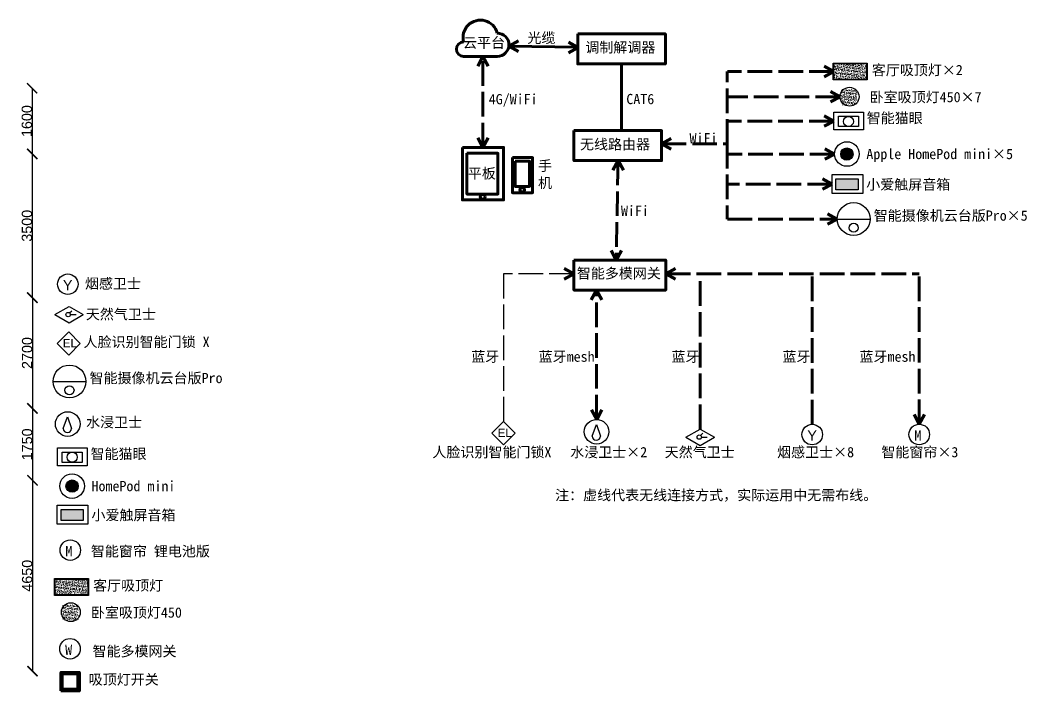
# Model space of a CAD drawing. Header units: millimetres. Extents: x -17843 to 96660, y -635 to 15967.
# Drawn here: x 8482 to 32991, y -479 to 15859 of the extents above; entities that cross this region are included whole.
import ezdxf

# ---------------------------------------------------------------- set-up
doc = ezdxf.new("R2010")
doc.units = ezdxf.units.MM
doc.header["$LTSCALE"] = 50
doc.linetypes.add('ACAD_ISO02W100', pattern=[15, 12, -3])
for name, color, linetype in [('标注', 7, 'Continuous'), ('系统图', 7, 'Continuous'), ('门', 7, 'Continuous')]:
    doc.layers.add(name, color=color, linetype=linetype)
doc.styles.get("Standard").update_dxf_attribs({"font": 'arial.ttf'})
doc.dimstyles.new('ISO-25', dxfattribs={"dimtxt": 2.5, "dimasz": 250, "dimexe": 1.25, "dimexo": 0.625, "dimtad": 1, "dimtxsty": 'Standard', "dimblk": 'ARCHTICK', "dimcen": 2.5, "dimadec": 0, "dimazin": 0, "dimtfac": 1, "dimtmove": 0, "dimatfit": 3, "dimfxl": 1, "dimarcsym": 0})

# ---------------------------------------------------------------- blocks, each defined once
blk = doc.blocks.new('_ArchTick')
at = {"color": 0, "linetype": 'ByBlock', "const_width": 0.15}
blk.add_lwpolyline([(-0.5, -0.5), (0.5, 0.5)], dxfattribs=at)
blk = doc.blocks.new('*D12')
at = {"layer": 'Defpoints', "color": 0, "transparency": 16777216}
for p in [(8774, 14200), (8774, 12600), (8774, 12600)]:
    blk.add_point(p, dxfattribs=at)
at = {"layer": '标注', "color": 0, "lineweight": -2, "transparency": 16777216}
for p, q in [((8774, 14200), (8774, 12600)), ((8775, 14200), (8775, 14200)), ((8775, 12600), (8775, 12600))]:
    blk.add_line(p, q, dxfattribs=at)
at = {"layer": '标注', "color": 0, "lineweight": -2, "transparency": 16777216, "xscale": 250, "yscale": 250, "zscale": 250}
for p, rotation in [((8774, 14200), 90), ((8774, 12600), 270)]:
    blk.add_blockref('_ArchTick', p, dxfattribs=dict(at, rotation=rotation))
at = {"layer": '标注', "color": 0, "transparency": 16777216, "insert": (8646, 13400), "char_height": 250, "attachment_point": 5, "rotation": 90}
blk.add_mtext('1600', dxfattribs=at)
blk = doc.blocks.new('*D13')
at = {"layer": 'Defpoints', "color": 0, "transparency": 16777216}
for p in [(8774, 12600), (8778, 9100), (8778, 9100)]:
    blk.add_point(p, dxfattribs=at)
at = {"layer": '标注', "color": 0, "lineweight": -2, "transparency": 16777216}
for p, q in [((8775, 12600), (8779, 12600)), ((8778, 12600), (8778, 9100)), ((8778, 9100), (8779, 9100))]:
    blk.add_line(p, q, dxfattribs=at)
at = {"layer": '标注', "color": 0, "lineweight": -2, "transparency": 16777216, "xscale": 250, "yscale": 250, "zscale": 250}
for p, rotation in [((8778, 12600), 90), ((8778, 9100), 270)]:
    blk.add_blockref('_ArchTick', p, dxfattribs=dict(at, rotation=rotation))
at = {"layer": '标注', "color": 0, "transparency": 16777216, "insert": (8649, 10850), "char_height": 250, "attachment_point": 5, "rotation": 90}
blk.add_mtext('3500', dxfattribs=at)
blk = doc.blocks.new('*D14')
at = {"layer": 'Defpoints', "color": 0, "transparency": 16777216}
for p in [(8782, 9100), (8782, 6400), (8782, 6400)]:
    blk.add_point(p, dxfattribs=at)
at = {"layer": '标注', "color": 0, "lineweight": -2, "transparency": 16777216}
for p, q in [((8782, 9100), (8783, 9100)), ((8782, 9100), (8782, 6400)), ((8782, 6400), (8783, 6400))]:
    blk.add_line(p, q, dxfattribs=at)
at = {"layer": '标注', "color": 0, "lineweight": -2, "transparency": 16777216, "xscale": 250, "yscale": 250, "zscale": 250}
for p, rotation in [((8782, 9100), 90), ((8782, 6400), 270)]:
    blk.add_blockref('_ArchTick', p, dxfattribs=dict(at, rotation=rotation))
at = {"layer": '标注', "color": 0, "transparency": 16777216, "insert": (8653, 7750), "char_height": 250, "attachment_point": 5, "rotation": 90}
blk.add_mtext('2700', dxfattribs=at)
blk = doc.blocks.new('*D15')
at = {"layer": 'Defpoints', "color": 0, "transparency": 16777216}
for p in [(8782, 6400), (8782, 4650), (8782, 4650)]:
    blk.add_point(p, dxfattribs=at)
at = {"layer": '标注', "color": 0, "lineweight": -2, "transparency": 16777216}
for p, q in [((8782, 6400), (8783, 6400)), ((8782, 6400), (8782, 4650)), ((8782, 4650), (8783, 4650))]:
    blk.add_line(p, q, dxfattribs=at)
at = {"layer": '标注', "color": 0, "lineweight": -2, "transparency": 16777216, "xscale": 250, "yscale": 250, "zscale": 250}
for p, rotation in [((8782, 6400), 90), ((8782, 4650), 270)]:
    blk.add_blockref('_ArchTick', p, dxfattribs=dict(at, rotation=rotation))
at = {"layer": '标注', "color": 0, "transparency": 16777216, "insert": (8653, 5525), "char_height": 250, "attachment_point": 5, "rotation": 90}
blk.add_mtext('1750', dxfattribs=at)
blk = doc.blocks.new('*D16')
at = {"layer": 'Defpoints', "color": 0, "transparency": 16777216}
for p in [(8782, 4650), (8782, 0), (8782, 0)]:
    blk.add_point(p, dxfattribs=at)
at = {"layer": '标注', "color": 0, "lineweight": -2, "transparency": 16777216}
for p, q in [((8782, 4650), (8783, 4650)), ((8782, 4650), (8782, 0)), ((8782, 0), (8783, 0))]:
    blk.add_line(p, q, dxfattribs=at)
at = {"layer": '标注', "color": 0, "lineweight": -2, "transparency": 16777216, "xscale": 250, "yscale": 250, "zscale": 250}
for p, rotation in [((8782, 4650), 90), ((8782, 0), 270)]:
    blk.add_blockref('_ArchTick', p, dxfattribs=dict(at, rotation=rotation))
at = {"layer": '标注', "color": 0, "transparency": 16777216, "insert": (8653, 2325), "char_height": 250, "attachment_point": 5, "rotation": 90}
blk.add_mtext('4650', dxfattribs=at)
blk = doc.blocks.new('长方形嵌入式吸顶灯')
h = blk.add_hatch()
h.set_pattern_fill('AR-CONC', color=251, scale=0.103125, style=0)
h.set_pattern_definition([(50, (-179047.00133, 624173.324), (0.7396745633, -0.0647131392), [0.07734375, -0.85078125]), (355, (-179047.0013, 624173.324), (-0.1430873128, 0.7756981379), [0.061875, -0.680625]), (100.4514, (-179046.9397, 624173.3186), (0.5965877999, 0.71098452775), [0.0657320709, -0.723052803]), (46.1842, (-179047.0013, 624173.5302), (1.1005923314, -0.1706914835), [0.116015625, -1.276171875]), (96.6356, (-179046.9096, 624173.516), (0.9638709151, 1.0045590544), [0.0985981095, -1.0845790312]), (351.1842, (-179047.0013, 624173.5302), (0.963870131, 1.0045598072), [0.0928125, -1.0209375]), (21, (-179046.8982, 624173.47866), (0.6155603975, -0.415200731), [0.07734375, -0.85078125]), (326, (-179046.8982, 624173.47866), (0.250918936, 0.74781098395), [0.061875, -0.680625]), (71.4514, (-179046.8469, 624173.44406), (0.8664795857, 0.3326095747), [0.0657320709, -0.723052803]), (37.5, (-179047.00133, 624173.32397), (0.0125398508, 0.34329678676), [0, -0.672375, 0, -0.6909375, 0, -0.683203125]), (7.5, (-179047.00133, 624173.32397), (0.27129046049, 0.40673707788), [0, -0.3939375, 0, -0.65690625, 0, -0.260390625]), (327.5, (-179047.2313, 624173.32397), (0.5505043873, -0.02325971148), [0, -0.2578125, 0, -0.804375, 0, -1.06734375]), (317.5, (-179047.33443, 624173.32397), (0.60141073713, 0.10323326303), [0, -0.33515625, 0, -0.5341875, 0, -0.75796875])])
h.paths.add_polyline_path([(-3.87, 1.94), (-3.87, -1.91), (-3.73, -1.91), (3.97, 1.94)])
h.paths.add_polyline_path([(-3.73, -1.91), (4.1, -1.91), (4.1, 1.94), (3.97, 1.94)])
at = {"color": 0}
blk.add_lwpolyline([(-4.01, 2.07), (4.24, 2.07), (4.24, -2.05), (-4.01, -2.05)], close=True, dxfattribs=at)
at = {"color": 251}
blk.add_lwpolyline([(-3.87, 1.94), (4.1, 1.94), (4.1, -1.91), (-3.87, -1.91)], close=True, dxfattribs=at)

msp = doc.modelspace()

# ---------------------------------------------------------------- hatches: boundary and pattern name
h = msp.add_hatch()
h.set_pattern_fill('AR-CONC', color=256, scale=10.3125, style=0)
h.set_pattern_definition([(50, (-17876066.88, 62430684.03), (73.96745633, -6.47131392), [7.734375, -85.078125]), (355, (-17876066.88, 62430684.03), (-14.30873128, 77.56981379), [6.1875, -68.0625]), (100.4514, (-17876060.72, 62430683.49), (59.65877999, 71.098452775), [6.57320709, -72.3052803]), (46.1842, (-17876066.88, 62430704.66), (110.05923314, -17.06914835), [11.6015625, -127.6171875]), (96.6356, (-17876057.71, 62430703.23), (96.38709151, 100.45590544), [9.85981095, -108.45790312]), (351.1842, (-17876066.88, 62430704.66), (96.3870131, 100.45598072), [9.28125, -102.09375]), (21, (-17876056.57, 62430699.5), (61.55603975, -41.5200731), [7.734375, -85.078125]), (326, (-17876056.57, 62430699.5), (25.0918936, 74.781098395), [6.1875, -68.0625]), (71.4514, (-17876051.44, 62430696.04), (86.64795857, 33.26095747), [6.57320709, -72.3052803]), (37.5, (-17876066.883, 62430684.032), (1.25398508, 34.329678676), [0, -67.2375, 0, -69.09375, 0, -68.3203125]), (7.5, (-17876066.883, 62430684.032), (27.129046049, 40.673707788), [0, -39.39375, 0, -65.690625, 0, -26.0390625]), (327.5, (-17876089.88, 62430684.032), (55.05043873, -2.325971148), [0, -25.78125, 0, -80.4375, 0, -106.734375]), (317.5, (-17876100.19, 62430684.03), (60.141073713, 10.323326303), [0, -33.515625, 0, -53.41875, 0, -75.796875])])
h.paths.add_polyline_path([(28467.887, 14175.817), (28467.887, 13790.817), (28852.887, 14175.817)], flags=17)
h.paths.add_polyline_path([(28467.887, 13790.817), (28852.887, 13790.817), (28852.887, 14175.817)], flags=17)
h = msp.add_hatch()
h.set_pattern_fill('AR-CONC', color=256, scale=10.3125, style=0)
h.set_pattern_definition([(50, (-17895025.05, 62418127.975), (73.96745633, -6.47131392), [7.734375, -85.078125]), (355, (-17895025.05, 62418127.975), (-14.30873128, 77.56981379), [6.1875, -68.0625]), (100.4514, (-17895018.89, 62418127.435), (59.65877999, 71.098452775), [6.57320709, -72.3052803]), (46.1842, (-17895025.05, 62418148.6), (110.05923314, -17.06914835), [11.6015625, -127.6171875]), (96.6356, (-17895015.88, 62418147.18), (96.38709151, 100.45590544), [9.85981095, -108.45790312]), (351.1842, (-17895025.05, 62418148.6), (96.3870131, 100.45598072), [9.28125, -102.09375]), (21, (-17895014.74, 62418143.443), (61.55603975, -41.5200731), [7.734375, -85.078125]), (326, (-17895014.74, 62418143.44), (25.0918936, 74.781098395), [6.1875, -68.0625]), (71.4514, (-17895009.61, 62418139.98), (86.64795857, 33.26095747), [6.57320709, -72.3052803]), (37.5, (-17895025.05, 62418127.975), (1.25398508, 34.329678676), [0, -67.2375, 0, -69.09375, 0, -68.3203125]), (7.5, (-17895025.05, 62418127.975), (27.129046049, 40.673707788), [0, -39.39375, 0, -65.690625, 0, -26.0390625]), (327.5, (-17895048.048, 62418127.975), (55.05043873, -2.325971148), [0, -25.78125, 0, -80.4375, 0, -106.734375]), (317.5, (-17895058.36, 62418127.975), (60.141073713, 10.323326303), [0, -33.515625, 0, -53.41875, 0, -75.796875])])
h.paths.add_polyline_path([(9509.72, 1619.759), (9509.72, 1234.759), (9894.72, 1619.759)], flags=17)
h.paths.add_polyline_path([(9509.72, 1234.759), (9894.72, 1234.759), (9894.72, 1619.759)], flags=17)
at = {"layer": '门'}
h = msp.add_hatch(color=256, dxfattribs=at)
h.dxf.hatch_style = 1
h.paths.add_polyline_path([(28459.876, 12597.899, 1), (28759.876, 12597.899, 1)])
h = msp.add_hatch(color=256, dxfattribs=at)
h.dxf.hatch_style = 1
h.paths.add_polyline_path([(28880.594, 11722.473), (28880.594, 11995.091), (28341.831, 11995.091), (28341.831, 11722.473)])
h = msp.add_hatch(color=256, dxfattribs=at)
h.dxf.hatch_style = 1
h.paths.add_polyline_path([(9596.324, 4508.896, 1), (9896.324, 4508.896, 1)])
h = msp.add_hatch(color=256, dxfattribs=at)
h.dxf.hatch_style = 1
h.paths.add_polyline_path([(10017.042, 3668.799), (10017.042, 3941.417), (9478.279, 3941.417), (9478.279, 3668.799)])

# ---------------------------------------------------------------- linework, layer by layer
at = {"layer": '系统图', "color": 7, "lineweight": 100}
for p, q in [((22057.411, 15197.411), (20379.146, 15225.059)), ((19277.215, 14977.319), (20099.084, 14977.319)), ((23123.49, 14791.926), (23123.49, 13168.923)), ((28292.453, 14608.179), (28056.666, 14736.013)), ((28292.453, 14608.179), (28056.666, 14480.345)), ((28445.05, 13993.169), (28209.262, 14121.004)), ((28445.05, 13993.169), (28209.262, 13865.335)), ((28289.959, 13400.804), (28054.172, 13528.638)), ((28289.959, 13400.804), (28054.172, 13272.97)), ((19750.125, 12759.836), (19622.291, 12995.623)), ((19750.125, 12759.836), (19877.959, 12995.623)), ((24097.048, 12845.406), (24332.835, 12973.24)), ((24097.048, 12845.406), (24332.835, 12717.572)), ((28309.876, 12597.899), (28074.089, 12725.733)), ((28309.876, 12597.899), (28074.089, 12470.064)), ((23039.701, 12438.793), (22911.867, 12203.006)), ((23039.701, 12438.793), (23167.535, 12203.006)), ((28248.447, 11865.956), (28012.66, 11993.79)), ((28248.447, 11865.956), (28012.66, 11738.122)), ((28374.694, 11014.861), (28138.907, 11142.695)), ((28374.694, 11014.861), (28138.907, 10887.026)), ((22994.743, 10013.074), (22866.909, 10248.861)), ((22994.743, 10013.074), (23122.577, 10248.861)), ((21964.889, 9680.255), (21729.102, 9808.089)), ((24200.306, 9680.255), (24436.094, 9808.089)), ((21964.889, 9680.255), (21729.102, 9552.421)), ((24200.306, 9680.255), (24436.094, 9552.421)), ((22515.133, 9283.106), (22387.299, 9047.318)), ((22515.133, 9283.106), (22642.967, 9047.318)), ((22519.618, 6132.949), (22391.783, 6368.737)), ((22519.618, 6132.949), (22647.452, 6368.737)), ((30371.319, 6015.57), (30243.485, 6251.358)), ((30371.319, 6015.57), (30499.154, 6251.358))]:
    msp.add_line(p, q, dxfattribs=at)
at = {"layer": '系统图', "color": 7, "linetype": 'ACAD_ISO02W100', "lineweight": 100}
msp.add_line((19750.125, 12759.836), (19750.125, 14977.319), dxfattribs=at)
at = {"layer": '系统图', "linetype": 'ACAD_ISO02W100', "lineweight": 100}
for p, q in [((25695.53, 12845.406), (25695.53, 14608.179)), ((28292.453, 14608.179), (25702.678, 14608.179)), ((28445.05, 13993.169), (25702.678, 13993.169)), ((28289.959, 13400.804), (25702.678, 13400.804)), ((24097.048, 12845.406), (25695.53, 12845.406)), ((25695.53, 12845.406), (25695.53, 11014.861)), ((28309.876, 12597.899), (25702.678, 12597.899)), ((23039.701, 12438.793), (22994.746, 10013.235)), ((28248.447, 11865.956), (25702.678, 11865.956)), ((25702.678, 11014.861), (28374.694, 11014.861)), ((24200.306, 9680.255), (30371.319, 9680.255)), ((25036.35, 5899.352), (25036.35, 9680.255)), ((27765.149, 6013.932), (27765.149, 9680.255)), ((30371.319, 6015.57), (30371.319, 9680.255)), ((22515.133, 6132.983), (22515.133, 9283.106))]:
    msp.add_line(p, q, dxfattribs=at)
at = {"layer": '系统图', "linetype": 'ACAD_ISO02W100'}
for p, q in [((21964.889, 9680.255), (20249.5, 9680.255)), ((20249.5, 9680.255), (20249.5, 6080.248))]:
    msp.add_line(p, q, dxfattribs=at)
at = {"layer": '系统图', "color": 7, "lineweight": 100}
for points in [[(22057.411, 15522.055), (24189.57, 15522.055), (24189.57, 14791.926), (22057.411, 14791.926)], [(21964.889, 13168.923), (24097.048, 13168.923), (24097.048, 12438.793), (21964.889, 12438.793)], [(19359.704, 12616.544), (20113.628, 12616.544), (20113.628, 11623.504), (19359.704, 11623.504)], [(20532.45, 12421.067), (20885.24, 12421.067), (20885.24, 11807.703), (20532.45, 11807.703)], [(21964.889, 10013.235), (24200.306, 10013.235), (24200.306, 9283.106), (21964.889, 9283.106)], [(9473.85, -479.318), (9923.85, -479.318), (9923.85, -29.318), (9473.85, -29.318)], [(9508.412, -62.327), (9887.905, -62.327), (9887.905, -441.355), (9508.412, -441.355)]]:
    msp.add_lwpolyline(points, close=True, dxfattribs=at)
for points in [[(20614.934, 15097.224), (20379.146, 15225.059), (20614.934, 15352.893)], [(21830.045, 15320.679), (22065.832, 15192.845), (21830.045, 15065.011)], [(19622.291, 14741.532), (19750.125, 14977.319), (19877.959, 14741.532)]]:
    msp.add_lwpolyline(points, dxfattribs=at)
at = {"layer": '系统图', "lineweight": 100}
for points in [[(19250.424, 12759.836), (20249.827, 12759.836), (20249.827, 11479.661), (19250.424, 11479.661)], [(20467.089, 12510.31), (20955.927, 12510.31), (20955.927, 11653.244), (20467.089, 11653.244)]]:
    msp.add_lwpolyline(points, close=True, dxfattribs=at)
at = {"layer": '系统图', "color": 7, "lineweight": 100}
for centre, radius in [((20705.578, 11726.139), 55.532), ((19744.094, 11554.452), 59.26)]:
    msp.add_circle(centre, radius, dxfattribs=at)
for centre, radius, start, end in [((19688.149, 15434.778), 424.607, 14.5794456, 194.5794456), ((20099.084, 15259.49), 282.171, 270, 90), ((19277.215, 15152.607), 175.288, 90, 270)]:
    msp.add_arc(centre, radius, start, end, dxfattribs=at)
at = {"layer": '门'}
for p, q in [((28374.694, 11014.861), (29174.694, 11014.861)), ((9325.051, 8685.188), (9671.462, 8885.188)), ((9671.462, 8885.188), (10017.872, 8685.188)), ((9325.051, 8685.188), (9671.462, 8485.188)), ((9671.462, 8485.188), (10017.872, 8685.188)), ((9683.552, 8728.639), (9741.348, 8781.245)), ((9703.681, 8687.193), (9843.049, 8687.193)), ((9282.988, 7058.427), (10082.988, 7058.427)), ((9532.652, 5913.328), (9636.705, 6196.747)), ((9636.705, 6196.747), (9732.652, 5913.328)), ((22407.237, 5725.294), (22511.29, 6008.713)), ((22511.29, 6008.713), (22607.237, 5725.294)), ((24689.94, 5699.352), (25036.35, 5899.352)), ((25036.35, 5899.352), (25382.76, 5699.352)), ((24689.94, 5699.352), (25036.35, 5499.352)), ((25036.35, 5499.352), (25382.76, 5699.352)), ((25048.44, 5742.803), (25106.237, 5795.409)), ((25068.569, 5701.357), (25207.938, 5701.357))]:
    msp.add_line(p, q, dxfattribs=at)
for points in [[(28289.959, 13617.27), (29012.454, 13617.27), (29012.454, 13184.338), (28289.959, 13184.338)], [(28402.398, 13517.82), (28889.761, 13517.82), (28889.761, 13267.503), (28402.398, 13267.503)], [(28248.447, 12095.529), (28995.53, 12095.529), (28995.53, 11636.383), (28248.447, 11636.383)], [(28341.831, 11995.091), (28880.594, 11995.091), (28880.594, 11722.473), (28341.831, 11722.473)], [(9380.459, 7984.024), (9663.301, 8266.867), (9946.144, 7984.024), (9663.301, 7701.181)], [(19966.658, 5797.406), (20249.5, 6080.248), (20532.343, 5797.406), (20249.5, 5514.563)], [(9393.888, 5436.894), (10116.383, 5436.894), (10116.383, 5003.962), (9393.888, 5003.962)], [(9506.326, 5337.444), (9993.689, 5337.444), (9993.689, 5087.126), (9506.326, 5087.126)], [(9384.894, 4041.855), (10131.977, 4041.855), (10131.977, 3582.71), (9384.894, 3582.71)], [(9478.279, 3941.417), (10017.042, 3941.417), (10017.042, 3668.799), (9478.279, 3668.799)]]:
    msp.add_lwpolyline(points, close=True, dxfattribs=at)
for centre, radius in [((28675.161, 13993.169), 230.112), ((28646.079, 13392.661), 123.089), ((28609.876, 12597.899), 300), ((28609.876, 12597.899), 150), ((28774.694, 11014.861), 400), ((28774.694, 10801.066), 110.433), ((9642.122, 9426.665), 250), ((9650.947, 8687.193), 52.734), ((9682.988, 7058.427), 400), ((9682.988, 6844.633), 110.433), ((9640.548, 6021.016), 300), ((22515.133, 5832.983), 300), ((27765.149, 5763.932), 250), ((30371.319, 5765.57), 250), ((25015.836, 5701.357), 52.734), ((9750.008, 5212.285), 123.089), ((9746.324, 4508.896), 300), ((9746.324, 4508.896), 150), ((9702.345, 2948.48), 250), ((9716.993, 1437.112), 230.112), ((9696.248, 546.978), 250)]:
    msp.add_circle(centre, radius, dxfattribs=at)
for centre in [(9632.652, 5913.328), (22507.237, 5725.294)]:
    msp.add_arc(centre, 100, 180, 0, dxfattribs=at)

# ---------------------------------------------------------------- block references
at = {"xscale": 100, "yscale": 100, "zscale": 100}
for p in [(28679.646, 14607.069), (9721.478, 2051.012)]:
    msp.add_blockref('长方形嵌入式吸顶灯', p, dxfattribs=at)

# ---------------------------------------------------------------- texts
at = {"layer": '门', "attachment_point": 1}
for s, width, insert, char_height in [('{\\fSimSun|b0|i0|c134|p2;云平台}', 1868.49629, (19263.542, 15434.778), 250), ('{\\fSimSun|b0|i0|c134|p2;光缆}', 1868.49629, (20831.816, 15553.883), 250), ('{\\fSimSun|b0|i0|c134|p2;调制解调器}', 1868.49629, (22240.06, 15321.356), 250), ('{\\fSimSun|b0|i0|c134|p2;客厅吸顶灯×2}', 2823.7067, (29216.263, 14769.191), 250), ('{\\fSimSun|b0|i0|c134|p2;4G/WiFi}', 1868.49629, (19890, 14059.416), 250), ('{\\fSimSun|b0|i0|c134|p2;CAT6}', 1868.49629, (23239.806, 14062.216), 250), ('{\\fSimSun|b0|i0|c134|p2;卧室吸顶灯450×7}', 2966.79332, (29162.998, 14110.323), 250), ('{\\fSimSun|b0|i0|c134|p2;智能猫眼}', 2525.64623, (29092.015, 13600.406), 250), ('{\\fSimSun|b0|i0|c134|p2;无线路由器}', 1868.49629, (22112.256, 12959.288), 250), ('{\\fSimSun|b0|i0|c134|p2;WiFi}', 1868.49629, (24778.123, 13108.608), 250), ('{\\fSimSun|b0|i0|c134|p2;Apple HomePod mini×5}', 3800.66739, (29083.157, 12723.64), 250), ('{\\fSimSun|b0|i0|c134|p2;平板}', 1868.49629, (19380.781, 12250.41), 250), ('{\\fSimSun|b0|i0|c134|p2;手机}', 250, (21091.034, 12437.553), 250), ('{\\fSimSun|b0|i0|c134|p2;小爱触屏音箱}', 2525.64623, (29081.062, 11981.076), 250), ('{\\fSimSun|b0|i0|c134|p2;WiFi}', 1868.49629, (23109.066, 11340.991), 250), ('{\\fSimSun|b0|i0|c134|p2;智能摄像机云台版Pro×5}', 4037.49314, (29262.989, 11223.253), 250), ('{\\fSimSun|b0|i0|c134|p2;智能多模网关}', 2324.23059, (22034.553, 9817.435), 250), ('{\\fSimSun|b0|i0|c134|p2;烟感卫士}', 1868.49629, (10058.449, 9567.864), 250), ('Y', 493.19087, (9523.234, 9528.176), 250), ('{\\fSimSun|b0|i0|c134|p2;天然气卫士}', 2525.64623, (10081.217, 8820.783), 250), ('EL', 493.19087, (9521.88, 8092.603), 200), ('{\\fSimSun|b0|i0|c134|p2;人脸识别智能门锁 X}', 3438.32011, (10025.904, 8146.38), 250), ('{\\fSimSun|b0|i0|c134|p2;蓝牙}', 1868.49629, (19464.114, 7787.708), 250), ('{\\fSimSun|b0|i0|c134|p2;蓝牙mesh}', 1868.49629, (21104.445, 7787.708), 250), ('{\\fSimSun|b0|i0|c134|p2;蓝牙}', 1868.49629, (24339.335, 7787.708), 250), ('{\\fSimSun|b0|i0|c134|p2;蓝牙}', 1868.49629, (27041.14, 7787.708), 250), ('{\\fSimSun|b0|i0|c134|p2;蓝牙mesh}', 1868.49629, (28916.85, 7787.708), 250), ('{\\fSimSun|b0|i0|c134|p2;智能摄像机云台版Pro}', 4037.49314, (10171.283, 7266.819), 250), ('{\\fSimSun|b0|i0|c134|p2;水浸卫士}', 2525.64623, (10088.272, 6191.396), 250), ('EL', 493.19087, (20108.079, 5905.984), 200), ('Y', 493.19087, (27646.261, 5865.444), 250), ('{\\fSimSun|b0|i0|c134|p2;M}', 493.19087, (30252.431, 5867.081), 250), ('{\\fSimSun|b0|i0|c134|p2;智能猫眼}', 2525.64623, (10195.944, 5420.03), 250), ('{\\fSimSun|b0|i0|c134|p2;人脸识别智能门锁X}', 3438.32011, (18518.669, 5461.902), 250), ('{\\fSimSun|b0|i0|c134|p2;水浸卫士×2}', 2525.64623, (21873.836, 5461.902), 250), ('{\\fSimSun|b0|i0|c134|p2;天然气卫士}', 2525.64623, (24173.712, 5461.902), 250), ('{\\fSimSun|b0|i0|c134|p2;烟感卫士×8}', 2124.65206, (26910.351, 5461.902), 250), ('{\\fSimSun|b0|i0|c134|p2;智能窗帘×3}', 3179.94668, (29448.37, 5461.902), 250), ('{\\fSimSun|b0|i0|c134|p2;HomePod mini}', 2525.64623, (10219.605, 4634.637), 250), ('{\\fSimSun|b0|i0|c134|p2;注：虚线代表无线连接方式，实际运用中无需布线。}', 9392.87597, (21505.542, 4414.416), 250), ('{\\fSimSun|b0|i0|c134|p2;小爱触屏音箱}', 2525.64623, (10217.509, 3927.402), 250), ('{\\fSimSun|b0|i0|c134|p2;M}', 493.19087, (9583.457, 3049.991), 250), ('{\\fSimSun|b0|i0|c134|p2;智能窗帘 锂电池版}', 3179.94668, (10203.302, 3047.319), 250), ('{\\fSimSun|b0|i0|c134|p2;客厅吸顶灯}', 1868.49629, (10258.095, 2213.133), 250), ('{\\fSimSun|b0|i0|c134|p2;卧室吸顶灯450}', 2488.42156, (10204.83, 1554.265), 250), ('{\\fSimSun|b0|i0|c134|p2;W}', 493.19087, (9577.36, 648.489), 250), ('{\\fSimSun|b0|i0|c134|p2;智能多模网关}', 2449.9882, (10243.263, 610.978), 250), ('{\\fSimSun|b0|i0|c134|p2;吸顶灯开关}', 2449.9882, (10151.686, -75.781), 250)]:
    msp.add_mtext_dynamic_manual_height_columns(s, width=width, gutter_width=12.5, heights=[0], dxfattribs=dict(at, insert=insert, char_height=char_height))

# ---------------------------------------------------------------- dimensions: what is measured, and where the dimension line sits
at = {"layer": '标注'}
for base, p1, p2, override, picture, middle in [((8774.047, 12600), (8774.047, 14200), (8774.047, 12600), {"dimtxt": 250}, '*D12', (8645.779, 13400)), ((8777.797, 9100), (8774.047, 12600), (8777.797, 9100), {"dimtxt": 250}, '*D13', (8649.444, 10850)), ((8781.547, 6400), (8781.547, 9100), (8781.547, 6400), {"dimtxt": 250}, '*D14', (8653.279, 7750)), ((8781.547, 4650), (8781.547, 6400), (8781.547, 4650), {"dimtxt": 250, "dimtmove": 1}, '*D15', (8653.279, 5525)), ((8781.547, 0), (8781.547, 4650), (8781.547, 0), {"dimtxt": 250, "dimtmove": 1}, '*D16', (8653.279, 2325))]:
    dim = msp.add_linear_dim(base=base, p1=p1, p2=p2, angle=90, dimstyle='ISO-25', override=override, dxfattribs=at)
    dim.commit()
    dim.dimension.update_dxf_attribs({"geometry": picture, "text_midpoint": middle})

doc.saveas('drawing.dxf')
